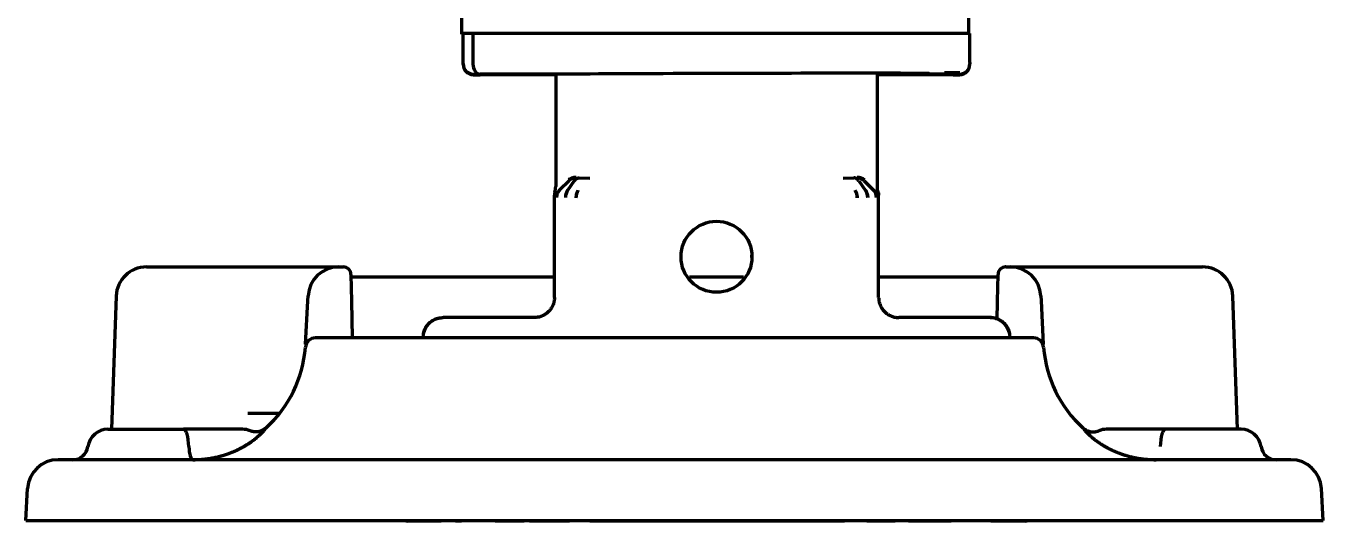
# Model space of a CAD drawing. Header units: inches. Extents: x -3022 to 7311, y 343 to 5680.
# Drawn here: x 6346 to 6474, y 2076.7 to 2125.5 of the extents above; entities that cross this region are included whole.
import ezdxf

# ---------------------------------------------------------------- set-up
doc = ezdxf.new("R2010")
doc.units = ezdxf.units.IN

msp = doc.modelspace()

# ---------------------------------------------------------------- linework, layer by layer
at = {"linetype": 'Continuous', "lineweight": 70}
for p, q in [((6438.97, 2255.29), (6438.97, 2124.79)), ((6388.97, 2201.85), (6388.97, 2124.79)), ((6388.97, 2124.79), (6388.97, 2124.74)), ((6390.77, 2124.79), (6388.97, 2124.79)), ((6388.97, 2124.74), (6389.12, 2124.74)), ((6389.12, 2121.8), (6389.12, 2124.79)), ((6390.08, 2124.79), (6390.08, 2121.79)), ((6390.08, 2124.79), (6390.08, 2121.79)), ((6437.17, 2124.79), (6390.77, 2124.79)), ((6438.97, 2124.79), (6437.17, 2124.79)), ((6439.12, 2124.79), (6438.97, 2124.79)), ((6439.12, 2121.94), (6439.12, 2124.79)), ((6389.12, 2121.75), (6389.12, 2121.8)), ((6439.12, 2121.94), (6439.12, 2121.8)), ((6390.56, 2120.79), (6390.79, 2120.79)), ((6390.56, 2120.74), (6390.79, 2120.74)), ((6399.27, 2120.79), (6390.79, 2120.79)), ((6399.27, 2120.79), (6390.79, 2120.79)), ((6398.25, 2120.74), (6390.79, 2120.74)), ((6398.25, 2120.74), (6390.79, 2120.74)), ((6398.25, 2120.79), (6398.25, 2109.71)), ((6430, 2109.71), (6430, 2120.88)), ((6437.46, 2120.79), (6430, 2120.79)), ((6437.46, 2120.79), (6430, 2120.79)), ((6437.46, 2120.74), (6430, 2120.74)), ((6437.46, 2120.74), (6430, 2120.74)), ((6437.46, 2120.79), (6437.69, 2120.79)), ((6437.46, 2120.74), (6437.69, 2120.74)), ((6399.57, 2110.29), (6398.63, 2109.35)), ((6400.08, 2110.27), (6399.42, 2109.33)), ((6400.58, 2110.57), (6401.62, 2110.55)), ((6426.63, 2110.55), (6427.67, 2110.57)), ((6428.16, 2110.27), (6428.83, 2109.33)), ((6428.68, 2110.29), (6429.62, 2109.35)), ((6398.12, 2098.79), (6398.12, 2108.85)), ((6399.42, 2109.33), (6399.42, 2109.33)), ((6428.83, 2109.33), (6428.83, 2109.33)), ((6430.12, 2098.79), (6430.12, 2108.85)), ((6357.87, 2101.79), (6363.37, 2101.79)), ((6363.37, 2101.79), (6370.82, 2101.79)), ((6370.82, 2101.79), (6376.82, 2101.79)), ((6376.82, 2101.79), (6377.27, 2101.79)), ((6377.27, 2101.79), (6377.3, 2101.79)), ((6410.62, 2102.74), (6410.63, 2102.84)), ((6442.68, 2101.79), (6442.65, 2101.79)), ((6442.68, 2101.79), (6443.13, 2101.79)), ((6443.13, 2101.79), (6449.12, 2101.79)), ((6449.12, 2101.79), (6456.58, 2101.79)), ((6456.58, 2101.79), (6462.08, 2101.79)), ((6378.05, 2101.05), (6378.1, 2098.42)), ((6398.12, 2100.79), (6378.06, 2100.79)), ((6416.79, 2100.79), (6411.45, 2100.79)), ((6441.89, 2100.79), (6430.12, 2100.79)), ((6441.85, 2098.42), (6441.9, 2101.05)), ((6354.87, 2098.9), (6354.42, 2085.79)), ((6373.57, 2094.16), (6373.8, 2098.45)), ((6373.8, 2098.45), (6373.83, 2098.95)), ((6378.1, 2098.42), (6378.16, 2094.79)), ((6441.82, 2096.55), (6441.85, 2098.42)), ((6446.12, 2098.95), (6446.15, 2098.45)), ((6446.15, 2098.45), (6446.37, 2094.16)), ((6465.53, 2085.79), (6465.08, 2098.9)), ((6396.12, 2096.79), (6387.14, 2096.79)), ((6441.11, 2096.79), (6432.12, 2096.79)), ((6445.4, 2094.79), (6374.55, 2094.79)), ((6369.97, 2087.34), (6367.87, 2087.34)), ((6371, 2087.34), (6369.97, 2087.34)), ((6354.07, 2085.79), (6361.53, 2085.79)), ((6465.88, 2085.79), (6458.42, 2085.79)), ((6470.81, 2082.79), (6349.14, 2082.79)), ((6345.97, 2076.79), (6346.14, 2079.95)), ((6473.97, 2076.79), (6473.81, 2079.95)), ((6345.97, 2076.79), (6473.97, 2076.79)), ((6386.96, 2076.74), (6383.62, 2076.74)), ((6388.95, 2076.74), (6388.35, 2076.74)), ((6395.13, 2076.74), (6392.29, 2076.74)), ((6399.6, 2076.74), (6395.67, 2076.74)), ((6426.74, 2076.74), (6401.61, 2076.74)), ((6431.74, 2076.74), (6428.96, 2076.74)), ((6437.29, 2076.74), (6433.05, 2076.74)), ((6444.62, 2076.74), (6441.18, 2076.74))]:
    msp.add_line(p, q, dxfattribs=at)
msp.add_circle((6414.12, 2102.79), 3.5, dxfattribs=at)
for centre, radius, start, end in [((6357.87, 2098.79), 3, 90, 178), ((6376.82, 2098.79), 3, 90, 177), ((6377.3, 2101.04), 0.75, 1, 90), ((6414.12, 2102.74), 3.5, 359.5444, 3.5719), ((6442.65, 2101.04), 0.75, 90, 179), ((6443.13, 2098.79), 3, 3, 90), ((6462.08, 2098.79), 3, 2, 90), ((6374.55, 2093.79), 1, 90, 175.5883), ((6445.4, 2093.79), 1, 4.4117, 90), ((6361.59, 2094.79), 12, 312.3399, 355.5883), ((6458.36, 2094.79), 12, 184.4117, 227.6601), ((6354.07, 2083.79), 2, 90, 171.7868), ((6465.88, 2083.79), 2, 8.2132, 90), ((6350.6, 2084.29), 1.5, 270, 351.7868), ((6469.34, 2084.29), 1.5, 188.2132, 270), ((6349.14, 2079.79), 3, 90, 177), ((6470.81, 2079.79), 3, 3, 90), ((6383.62, 2077.24), 0.5, 244.1573, 270), ((6444.62, 2077.24), 0.5, 270, 295.8427)]:
    msp.add_arc(centre, radius, start, end, dxfattribs=at)
for centre, major_axis, ratio, start_param, end_param in [((6390.12, 2121.8), (-1, 0), 0.999995, 0, 1.567711), ((6390.12, 2121.75), (-1, 0), 0.999995, 0, 1.567711), ((6390.79, 2121.79), (0, 1), 0.707107, 1.570796, 3.141593), ((6390.79, 2121.79), (0, 1), 0.707107, 1.570796, 3.141593), ((6438.12, 2121.8), (-1, 0), 0.999995, 1.573882, 3.141593), ((6438.12, 2121.75), (-1, 0), 0.999995, 1.573882, 3.141593), ((6391.62, 2120.79), (-1.5, 0), 0.003085, 0.00001, 0.785408), ((6391.62, 2120.74), (-1.5, 0), 0.003085, 0.00001, 0.785408), ((6390.79, 2121.74), (0, 1), 0.707107, 2.819678, 3.141593), ((6390.79, 2121.74), (0, 1), 0.707107, 2.819678, 3.141593), ((6414.12, 2120.79), (21, 0.06), 0.003085, 5.569494, 8.63937), ((6414.12, 2120.74), (21, 0.06), 0.003085, 5.569494, 6.491284), ((6436.63, 2120.93), (1.5, 0), 0.003085, 6.283176, 7.853972), ((6436.63, 2120.79), (1.5, 0), 0.003085, 5.497778, 6.283176), ((6436.63, 2120.74), (1.5, 0), 0.003085, 5.497778, 6.283176), ((6400.27, 2109.58), (-0.707, -0.707), 0.999695, 3.927142, 4.71239), ((6399.92, 2108.63), (-0.017, -1), 0.707053, 3.945502, 4.724738), ((6400.95, 2108.61), (-0.01, -1), 0.707088, 3.940402, 4.719667), ((6427.3, 2108.61), (0.01, -1), 0.707088, 1.563519, 2.342782), ((6428.33, 2108.63), (0.017, -1), 0.707053, 1.558447, 2.337683), ((6428.91, 2108.64), (0.508, -0.861), 0.999795, 1.037568, 1.82282), ((6387.14, 2094.79), (1.41, 1.41), 0.999695, 0.78555, 2.356042), ((6441.11, 2094.79), (-1.41, 1.41), 0.999695, 3.927143, 5.497635), ((6361.53, 2083.79), (0, -2), 0.263465, 1.714146, 3.141593), ((6367.34, 2083.79), (0, -2), 1, 2.752772, 3.14159), ((6452.61, 2083.79), (0, 2), 1, 0, 0.388814), ((6458.42, 2083.79), (0, -2), 0.263455, 3.141593, 4.569043), ((6362.44, 2084.29), (0, 1.5), 0.263454, 1.714146, 3.141591)]:
    msp.add_ellipse(centre, major_axis=major_axis, ratio=ratio, start_param=start_param, end_param=end_param, dxfattribs=at)
for points, knots in [([(6398.17, 2109.14), (6398.19, 2109.23), (6398.21, 2109.32), (6398.24, 2109.47), (6398.24, 2109.54), (6398.25, 2109.63), (6398.25, 2109.66), (6398.25, 2109.68), (6398.25, 2109.69), (6398.25, 2109.7), (6398.25, 2109.7), (6398.25, 2109.71)], [0, 0, 0, 0, 0.5, 0.5, 0.75, 0.875, 0.9375, 0.9375, 0.96875, 0.96875, 1, 1, 1, 1]), ([(6400.26, 2110.6), (6400.18, 2110.6), (6400.11, 2110.6), (6399.96, 2110.58), (6399.9, 2110.56), (6399.8, 2110.53), (6399.77, 2110.52), (6399.71, 2110.5), (6399.68, 2110.48), (6399.63, 2110.45), (6399.6, 2110.44), (6399.55, 2110.4), (6399.52, 2110.38), (6399.49, 2110.36)], [0, 0, 0, 0, 0.25, 0.25, 0.5, 0.5, 0.625, 0.625, 0.75, 0.75, 0.875, 0.875, 1, 1, 1, 1]), ([(6400.08, 2110.27), (6400.12, 2110.32), (6400.15, 2110.36), (6400.2, 2110.41), (6400.21, 2110.42), (6400.23, 2110.43), (6400.24, 2110.44), (6400.27, 2110.46), (6400.29, 2110.48), (6400.36, 2110.52), (6400.4, 2110.53), (6400.46, 2110.55), (6400.47, 2110.56), (6400.49, 2110.56), (6400.49, 2110.56), (6400.49, 2110.56), (6400.5, 2110.56), (6400.51, 2110.56), (6400.54, 2110.57), (6400.56, 2110.57), (6400.58, 2110.57)], [0, 0, 0, 0, 0.25, 0.25, 0.3125, 0.3125, 0.375, 0.375, 0.5, 0.5, 0.75, 0.75, 0.8125, 0.828125, 0.828125, 0.84375, 0.84375, 0.875, 0.875, 1, 1, 1, 1]), ([(6428.16, 2110.27), (6428.13, 2110.32), (6428.09, 2110.36), (6428.04, 2110.41), (6428.02, 2110.43), (6427.99, 2110.46), (6427.98, 2110.46), (6427.96, 2110.48), (6427.94, 2110.48), (6427.89, 2110.52), (6427.85, 2110.53), (6427.79, 2110.55), (6427.78, 2110.56), (6427.76, 2110.56), (6427.76, 2110.56), (6427.75, 2110.56), (6427.75, 2110.56), (6427.74, 2110.56), (6427.71, 2110.57), (6427.69, 2110.57), (6427.67, 2110.57)], [0, 0, 0, 0, 0.25, 0.25, 0.375, 0.375, 0.4375, 0.4375, 0.5, 0.5, 0.75, 0.75, 0.8125, 0.828125, 0.828125, 0.84375, 0.84375, 0.875, 0.875, 1, 1, 1, 1]), ([(6428.68, 2110.29), (6428.63, 2110.34), (6428.53, 2110.42), (6428.42, 2110.48), (6428.3, 2110.53), (6428.23, 2110.55), (6428.15, 2110.57), (6428.13, 2110.57), (6428.1, 2110.57), (6428.09, 2110.58), (6428.08, 2110.58), (6428.04, 2110.58), (6428.01, 2110.58), (6427.97, 2110.58)], [0, 0, 0, 0, 0.25, 0.5, 0.5, 0.75, 0.75, 0.8125, 0.84375, 0.84375, 0.875, 0.875, 1, 1, 1, 1]), ([(6428.75, 2110.36), (6428.7, 2110.4), (6428.65, 2110.44), (6428.54, 2110.5), (6428.48, 2110.52), (6428.35, 2110.56), (6428.28, 2110.58), (6428.14, 2110.6), (6428.07, 2110.6), (6427.99, 2110.6)], [0, 0, 0, 0, 0.25, 0.25, 0.5, 0.5, 0.75, 0.75, 1, 1, 1, 1]), ([(6430.08, 2109.14), (6430.05, 2109.23), (6430.03, 2109.32), (6430.01, 2109.47), (6430.01, 2109.54), (6430, 2109.63), (6430, 2109.66), (6430, 2109.68), (6430, 2109.69), (6430, 2109.7), (6430, 2109.7), (6430, 2109.71)], [0, 0, 0, 0, 0.5, 0.5, 0.75, 0.875, 0.9375, 0.9375, 0.96875, 0.96875, 1, 1, 1, 1]), ([(6398.17, 2109.14), (6398.17, 2109.14), (6398.17, 2109.14), (6398.16, 2109.11), (6398.15, 2109.07), (6398.13, 2109), (6398.13, 2108.92), (6398.12, 2108.88), (6398.12, 2108.85)], [0, 0, 0, 0, 0.000031, 0.000031, 0.250024, 0.500016, 0.750008, 1, 1, 1, 1]), ([(6398.63, 2109.35), (6398.58, 2109.3), (6398.54, 2109.25), (6398.47, 2109.14), (6398.43, 2109.08), (6398.38, 2108.96), (6398.37, 2108.9), (6398.34, 2108.77), (6398.33, 2108.71), (6398.33, 2108.64)], [0, 0, 0, 0, 0.25, 0.25, 0.5, 0.5, 0.75, 0.75, 1, 1, 1, 1]), ([(6400.45, 2109.31), (6400.45, 2109.31), (6400.45, 2109.31), (6400.44, 2109.29), (6400.4, 2109.24), (6400.36, 2109.16), (6400.33, 2109.08), (6400.3, 2108.99), (6400.27, 2108.9), (6400.26, 2108.8), (6400.25, 2108.71), (6400.24, 2108.64), (6400.24, 2108.61)], [0, 0, 0, 0, 0.00004, 0.00004, 0.125035, 0.25003, 0.375025, 0.50002, 0.625015, 0.75001, 0.875005, 1, 1, 1, 1]), ([(6427.8, 2109.31), (6427.8, 2109.31), (6427.8, 2109.31), (6427.81, 2109.29), (6427.84, 2109.24), (6427.88, 2109.16), (6427.92, 2109.08), (6427.95, 2108.99), (6427.97, 2108.9), (6427.99, 2108.8), (6428, 2108.71), (6428, 2108.64), (6428, 2108.61)], [0, 0, 0, 0, 0.000028, 0.000028, 0.125025, 0.250021, 0.375018, 0.500014, 0.625011, 0.750007, 0.875004, 1, 1, 1, 1]), ([(6429.62, 2109.35), (6429.67, 2109.3), (6429.71, 2109.25), (6429.76, 2109.17), (6429.78, 2109.14), (6429.81, 2109.08), (6429.83, 2109.05), (6429.86, 2108.96), (6429.88, 2108.9), (6429.9, 2108.81), (6429.91, 2108.77), (6429.91, 2108.73), (6429.91, 2108.72), (6429.91, 2108.71), (6429.91, 2108.7), (6429.91, 2108.67), (6429.91, 2108.66), (6429.91, 2108.64)], [0, 0, 0, 0, 0.25, 0.25, 0.375, 0.375, 0.5, 0.5, 0.75, 0.75, 0.875, 0.875, 0.90625, 0.90625, 0.9375, 0.9375, 1, 1, 1, 1]), ([(6430.08, 2109.14), (6430.08, 2109.14), (6430.08, 2109.14), (6430.09, 2109.11), (6430.1, 2109.07), (6430.11, 2109), (6430.12, 2108.92), (6430.12, 2108.88), (6430.12, 2108.85)], [0, 0, 0, 0, 0.000031, 0.000031, 0.250024, 0.500016, 0.750008, 1, 1, 1, 1]), ([(6385.19, 2095.22), (6385.2, 2095.27), (6385.21, 2095.32), (6385.23, 2095.4), (6385.24, 2095.43), (6385.27, 2095.5), (6385.28, 2095.53), (6385.34, 2095.68), (6385.4, 2095.79), (6385.51, 2095.96), (6385.55, 2096.01), (6385.61, 2096.08), (6385.63, 2096.11), (6385.68, 2096.16), (6385.7, 2096.18), (6385.82, 2096.3), (6385.92, 2096.38), (6386.05, 2096.47), (6386.08, 2096.49), (6386.12, 2096.51), (6386.14, 2096.52), (6386.17, 2096.54), (6386.24, 2096.58), (6386.31, 2096.61), (6386.49, 2096.69), (6386.62, 2096.73), (6386.78, 2096.76), (6386.81, 2096.77), (6386.88, 2096.77), (6386.91, 2096.78), (6387.01, 2096.79), (6387.07, 2096.79), (6387.14, 2096.79)], [0, 0, 0, 0, 0.056381, 0.056381, 0.092674, 0.092674, 0.128967, 0.128967, 0.274139, 0.274139, 0.346725, 0.346725, 0.383018, 0.383018, 0.419312, 0.419312, 0.564484, 0.564484, 0.600777, 0.600777, 0.618923, 0.618923, 0.63707, 0.709656, 0.709656, 0.854828, 0.854828, 0.891121, 0.891121, 0.927414, 0.927414, 1, 1, 1, 1]), ([(6443.05, 2095.28), (6443.04, 2095.31), (6443.03, 2095.34), (6443.01, 2095.4), (6443, 2095.43), (6442.98, 2095.5), (6442.97, 2095.53), (6442.91, 2095.68), (6442.85, 2095.79), (6442.74, 2095.96), (6442.7, 2096.01), (6442.64, 2096.08), (6442.61, 2096.11), (6442.57, 2096.16), (6442.55, 2096.18), (6442.43, 2096.3), (6442.33, 2096.38), (6442.2, 2096.47), (6442.17, 2096.49), (6442.13, 2096.51), (6442.11, 2096.52), (6442.08, 2096.54), (6442.01, 2096.58), (6441.94, 2096.61), (6441.76, 2096.69), (6441.63, 2096.73), (6441.47, 2096.76), (6441.44, 2096.77), (6441.37, 2096.77), (6441.34, 2096.78), (6441.24, 2096.79), (6441.18, 2096.79), (6441.11, 2096.79)], [0, 0, 0, 0, 0.035877, 0.035877, 0.072958, 0.072958, 0.11004, 0.11004, 0.258367, 0.258367, 0.33253, 0.33253, 0.369612, 0.369612, 0.406693, 0.406693, 0.55502, 0.55502, 0.592102, 0.592102, 0.610642, 0.610642, 0.629183, 0.703347, 0.703347, 0.851673, 0.851673, 0.888755, 0.888755, 0.925837, 0.925837, 1, 1, 1, 1]), ([(6365.75, 2085.79), (6365.42, 2085.79), (6365.09, 2085.79), (6364.59, 2085.79), (6364.43, 2085.79), (6364.09, 2085.79), (6363.92, 2085.79), (6363.57, 2085.79), (6363.39, 2085.79), (6363.13, 2085.79), (6363.04, 2085.79), (6362.86, 2085.79), (6362.76, 2085.79), (6362.49, 2085.79), (6362.3, 2085.79), (6361.92, 2085.79), (6361.73, 2085.79), (6361.53, 2085.79)], [0, 0, 0, 0, 0.25, 0.25, 0.375, 0.375, 0.5, 0.5, 0.625, 0.625, 0.6875, 0.6875, 0.75, 0.75, 0.875, 0.875, 1, 1, 1, 1]), ([(6367.34, 2085.79), (6367.34, 2085.79), (6367.33, 2085.79), (6367.29, 2085.79), (6367.27, 2085.79), (6367.21, 2085.79), (6367.16, 2085.79), (6367.09, 2085.79), (6367.06, 2085.79), (6367.02, 2085.79), (6367.01, 2085.79), (6366.97, 2085.79), (6366.96, 2085.79), (6366.88, 2085.79), (6366.8, 2085.79), (6366.64, 2085.79), (6366.55, 2085.79), (6366.42, 2085.79), (6366.4, 2085.79), (6366.34, 2085.79), (6366.32, 2085.79), (6366.24, 2085.79), (6366.18, 2085.79), (6366.01, 2085.79), (6365.88, 2085.79), (6365.75, 2085.79)], [0, 0, 0, 0, 0.120168, 0.120168, 0.245859, 0.245859, 0.371549, 0.371549, 0.434394, 0.434394, 0.465816, 0.465816, 0.497239, 0.497239, 0.622929, 0.622929, 0.74862, 0.74862, 0.780042, 0.780042, 0.811465, 0.811465, 0.87431, 0.87431, 1, 1, 1, 1]), ([(6368.19, 2084.54), (6368.19, 2084.54), (6368.21, 2084.55), (6368.23, 2084.57), (6368.25, 2084.58), (6368.27, 2084.6), (6368.29, 2084.61), (6368.32, 2084.63), (6368.34, 2084.64), (6368.36, 2084.66), (6368.38, 2084.67), (6368.4, 2084.69), (6368.42, 2084.7), (6368.44, 2084.72), (6368.46, 2084.73), (6368.48, 2084.75), (6368.5, 2084.76), (6368.52, 2084.78), (6368.54, 2084.79), (6368.56, 2084.81), (6368.58, 2084.82), (6368.6, 2084.84), (6368.62, 2084.85), (6368.63, 2084.87), (6368.65, 2084.88), (6368.67, 2084.9), (6368.69, 2084.92), (6368.71, 2084.93), (6368.73, 2084.95), (6368.74, 2084.96), (6368.76, 2084.97), (6368.78, 2084.99), (6368.8, 2085), (6368.81, 2085.02), (6368.83, 2085.03), (6368.85, 2085.05), (6368.91, 2085.1), (6369.01, 2085.19), (6369.13, 2085.31), (6369.23, 2085.41), (6369.33, 2085.51), (6369.42, 2085.6), (6369.49, 2085.69), (6369.55, 2085.76), (6369.58, 2085.8), (6369.6, 2085.82), (6369.61, 2085.84), (6369.62, 2085.85), (6369.63, 2085.86), (6369.64, 2085.87), (6369.64, 2085.88), (6369.65, 2085.89), (6369.65, 2085.9), (6369.66, 2085.9), (6369.66, 2085.91), (6369.67, 2085.91), (6369.67, 2085.92), (6369.67, 2085.92), (6369.67, 2085.92), (6369.67, 2085.92), (6369.67, 2085.92), (6369.67, 2085.92)], [0, 0, 0, 0, 0.005981, 0.011979, 0.017993, 0.024024, 0.030072, 0.036136, 0.042216, 0.048312, 0.054424, 0.060552, 0.066696, 0.072855, 0.07903, 0.085221, 0.091427, 0.097648, 0.103885, 0.110137, 0.116404, 0.122686, 0.128984, 0.135296, 0.141623, 0.147964, 0.154321, 0.160692, 0.167078, 0.173478, 0.179893, 0.186322, 0.192766, 0.199223, 0.205695, 0.212182, 0.218682, 0.277307, 0.334296, 0.389687, 0.443531, 0.513013, 0.578894, 0.641314, 0.700366, 0.720227, 0.739948, 0.759533, 0.778983, 0.798302, 0.817491, 0.83655, 0.855481, 0.874285, 0.892964, 0.911522, 0.92996, 0.94828, 0.966483, 0.984571, 1, 1, 1, 1]), ([(6450.27, 2085.92), (6450.33, 2085.87), (6450.39, 2085.83), (6450.51, 2085.74), (6450.58, 2085.71), (6450.71, 2085.64), (6450.78, 2085.62), (6450.92, 2085.57), (6450.99, 2085.56), (6451.13, 2085.54), (6451.21, 2085.53), (6451.35, 2085.53), (6451.41, 2085.53), (6451.55, 2085.55), (6451.61, 2085.57), (6451.74, 2085.6), (6451.8, 2085.62), (6451.85, 2085.64)], [0, 0, 0, 0, 0.125, 0.125, 0.25, 0.25, 0.375, 0.375, 0.5, 0.5, 0.625, 0.625, 0.75, 0.75, 0.875, 0.875, 1, 1, 1, 1]), ([(6450.27, 2085.92), (6450.28, 2085.92), (6450.28, 2085.92), (6450.28, 2085.92), (6450.28, 2085.92), (6450.28, 2085.92), (6450.28, 2085.92), (6450.28, 2085.91), (6450.28, 2085.91), (6450.28, 2085.91), (6450.29, 2085.91), (6450.29, 2085.91), (6450.29, 2085.9), (6450.29, 2085.9), (6450.29, 2085.9), (6450.3, 2085.89), (6450.31, 2085.88), (6450.32, 2085.86), (6450.34, 2085.83), (6450.37, 2085.8), (6450.4, 2085.76), (6450.46, 2085.69), (6450.53, 2085.6), (6450.62, 2085.51), (6450.71, 2085.41), (6450.82, 2085.31), (6450.94, 2085.19), (6451.04, 2085.1), (6451.12, 2085.03), (6451.15, 2085), (6451.19, 2084.97), (6451.23, 2084.94), (6451.26, 2084.91), (6451.3, 2084.88), (6451.34, 2084.85), (6451.38, 2084.82), (6451.42, 2084.79), (6451.46, 2084.75), (6451.5, 2084.72), (6451.54, 2084.69), (6451.59, 2084.66), (6451.63, 2084.63), (6451.67, 2084.6), (6451.72, 2084.57), (6451.75, 2084.55), (6451.76, 2084.54)], [0, 0, 0, 0, 0.029105, 0.038847, 0.048609, 0.058391, 0.068194, 0.078018, 0.087864, 0.09773, 0.107619, 0.117529, 0.127462, 0.137417, 0.147396, 0.157398, 0.192275, 0.227923, 0.264352, 0.301579, 0.36045, 0.422688, 0.488383, 0.557676, 0.611378, 0.666619, 0.723453, 0.781915, 0.795247, 0.808519, 0.821731, 0.834881, 0.84797, 0.860996, 0.87396, 0.886861, 0.899697, 0.912469, 0.925176, 0.937816, 0.95039, 0.962897, 0.975334, 0.987703, 1, 1, 1, 1]), ([(6454.2, 2085.79), (6454.16, 2085.79), (6454.13, 2085.79), (6454.07, 2085.79), (6453.97, 2085.79), (6453.89, 2085.79), (6453.71, 2085.79), (6453.61, 2085.79), (6453.46, 2085.79), (6453.41, 2085.79), (6453.34, 2085.79), (6453.32, 2085.79), (6453.27, 2085.79), (6453.17, 2085.79), (6453.07, 2085.79), (6452.97, 2085.79), (6452.94, 2085.79), (6452.9, 2085.79), (6452.89, 2085.79), (6452.86, 2085.79), (6452.85, 2085.79), (6452.78, 2085.79), (6452.74, 2085.79), (6452.68, 2085.79), (6452.65, 2085.79), (6452.62, 2085.79), (6452.61, 2085.79), (6452.61, 2085.79)], [0, 0, 0, 0, 0.031409, 0.031409, 0.062818, 0.125636, 0.125636, 0.251273, 0.251273, 0.314091, 0.314091, 0.3455, 0.3455, 0.376909, 0.502546, 0.502546, 0.565364, 0.565364, 0.596773, 0.596773, 0.628182, 0.628182, 0.753819, 0.753819, 0.879455, 0.879455, 1, 1, 1, 1]), ([(6458.42, 2085.79), (6458.22, 2085.79), (6458.03, 2085.79), (6457.74, 2085.79), (6457.65, 2085.79), (6457.46, 2085.79), (6457.37, 2085.79), (6456.91, 2085.79), (6456.55, 2085.79), (6456.12, 2085.79), (6456.03, 2085.79), (6455.86, 2085.79), (6455.78, 2085.79), (6455.52, 2085.79), (6455.35, 2085.79), (6454.86, 2085.79), (6454.53, 2085.79), (6454.2, 2085.79)], [0, 0, 0, 0, 0.125, 0.125, 0.1875, 0.1875, 0.25, 0.25, 0.5, 0.5, 0.5625, 0.5625, 0.625, 0.625, 0.75, 0.75, 1, 1, 1, 1]), ([(6362.44, 2082.79), (6362.46, 2082.79), (6362.49, 2082.79), (6362.53, 2082.79), (6362.57, 2082.79), (6362.62, 2082.79), (6362.66, 2082.79), (6362.7, 2082.79), (6362.75, 2082.8), (6362.79, 2082.8), (6362.84, 2082.8), (6362.88, 2082.8), (6362.92, 2082.8), (6362.97, 2082.8), (6363.01, 2082.81), (6363.05, 2082.81), (6363.1, 2082.81), (6363.14, 2082.81), (6363.18, 2082.82), (6363.23, 2082.82), (6363.27, 2082.82), (6363.32, 2082.83), (6363.36, 2082.83), (6363.4, 2082.83), (6363.45, 2082.84), (6363.49, 2082.84), (6363.53, 2082.85), (6363.58, 2082.85), (6363.62, 2082.85), (6363.66, 2082.86), (6363.71, 2082.86), (6363.75, 2082.87), (6363.79, 2082.87), (6363.83, 2082.88), (6363.88, 2082.89), (6363.92, 2082.89), (6363.96, 2082.9), (6364.01, 2082.9), (6364.05, 2082.91), (6364.09, 2082.92), (6364.13, 2082.92), (6364.18, 2082.93), (6364.22, 2082.94), (6364.26, 2082.94), (6364.3, 2082.95), (6364.35, 2082.96), (6364.39, 2082.97), (6364.43, 2082.97), (6364.47, 2082.98), (6364.52, 2082.99), (6364.56, 2083), (6364.6, 2083.01), (6364.64, 2083.02), (6364.68, 2083.03), (6364.73, 2083.03), (6364.77, 2083.04), (6364.81, 2083.05), (6364.85, 2083.06), (6364.89, 2083.07), (6364.93, 2083.08), (6364.97, 2083.09), (6365.02, 2083.1), (6365.06, 2083.11), (6365.1, 2083.12), (6365.14, 2083.13), (6365.18, 2083.15), (6365.22, 2083.16), (6365.26, 2083.17), (6365.3, 2083.18), (6365.34, 2083.19), (6365.38, 2083.2), (6365.42, 2083.21), (6365.46, 2083.23), (6365.5, 2083.24), (6365.54, 2083.25), (6365.58, 2083.26), (6365.64, 2083.28), (6365.7, 2083.3), (6365.78, 2083.33), (6365.86, 2083.35), (6365.94, 2083.38), (6366.01, 2083.41), (6366.09, 2083.44), (6366.17, 2083.47), (6366.24, 2083.5), (6366.32, 2083.53), (6366.4, 2083.56), (6366.47, 2083.59), (6366.55, 2083.62), (6366.62, 2083.66), (6366.7, 2083.69), (6366.78, 2083.72), (6366.85, 2083.76), (6366.92, 2083.8), (6367, 2083.83), (6367.07, 2083.87), (6367.14, 2083.91), (6367.22, 2083.94), (6367.29, 2083.98), (6367.36, 2084.02), (6367.43, 2084.06), (6367.5, 2084.1), (6367.57, 2084.14), (6367.64, 2084.19), (6367.71, 2084.23), (6367.78, 2084.27), (6367.85, 2084.31), (6367.92, 2084.36), (6367.99, 2084.4), (6368.06, 2084.45), (6368.12, 2084.49), (6368.17, 2084.52), (6368.19, 2084.54)], [0, 0, 0, 0, 0.006366, 0.012739, 0.019119, 0.025506, 0.031899, 0.0383, 0.044708, 0.051122, 0.057542, 0.06397, 0.070404, 0.076844, 0.083291, 0.089744, 0.096204, 0.10267, 0.109142, 0.115621, 0.122106, 0.128598, 0.135096, 0.1416, 0.14811, 0.154627, 0.16115, 0.167679, 0.174215, 0.180756, 0.187304, 0.193857, 0.200417, 0.206983, 0.213555, 0.220133, 0.226717, 0.233307, 0.239902, 0.246504, 0.253112, 0.259725, 0.266344, 0.272969, 0.2796, 0.286236, 0.292878, 0.299525, 0.306178, 0.312837, 0.319501, 0.326171, 0.332846, 0.339527, 0.346213, 0.352904, 0.359602, 0.366304, 0.373012, 0.379725, 0.386443, 0.393167, 0.399896, 0.40663, 0.413369, 0.420114, 0.426863, 0.433618, 0.440378, 0.447143, 0.453913, 0.460688, 0.467469, 0.474254, 0.481044, 0.487839, 0.494639, 0.508034, 0.521492, 0.535014, 0.5486, 0.562249, 0.575962, 0.589737, 0.603575, 0.617475, 0.631436, 0.64546, 0.659546, 0.673693, 0.687901, 0.70217, 0.7165, 0.73089, 0.74534, 0.75985, 0.774421, 0.78905, 0.80374, 0.818488, 0.833295, 0.84816, 0.863085, 0.878067, 0.893108, 0.908207, 0.923363, 0.938576, 0.953847, 0.969175, 0.984559, 1, 1, 1, 1]), ([(6451.76, 2084.54), (6451.77, 2084.53), (6451.79, 2084.51), (6451.83, 2084.49), (6451.86, 2084.47), (6451.9, 2084.44), (6451.93, 2084.42), (6451.96, 2084.4), (6452, 2084.38), (6452.03, 2084.35), (6452.07, 2084.33), (6452.1, 2084.31), (6452.14, 2084.29), (6452.17, 2084.26), (6452.21, 2084.24), (6452.24, 2084.22), (6452.28, 2084.2), (6452.32, 2084.18), (6452.35, 2084.16), (6452.39, 2084.14), (6452.42, 2084.11), (6452.46, 2084.09), (6452.5, 2084.07), (6452.53, 2084.05), (6452.57, 2084.03), (6452.61, 2084.01), (6452.64, 2083.99), (6452.68, 2083.97), (6452.72, 2083.95), (6452.75, 2083.93), (6452.79, 2083.91), (6452.83, 2083.89), (6452.87, 2083.87), (6452.9, 2083.86), (6452.94, 2083.84), (6452.98, 2083.82), (6453.02, 2083.8), (6453.05, 2083.78), (6453.09, 2083.76), (6453.13, 2083.74), (6453.17, 2083.73), (6453.21, 2083.71), (6453.24, 2083.69), (6453.28, 2083.67), (6453.32, 2083.66), (6453.36, 2083.64), (6453.4, 2083.62), (6453.44, 2083.61), (6453.48, 2083.59), (6453.51, 2083.57), (6453.55, 2083.56), (6453.59, 2083.54), (6453.63, 2083.52), (6453.67, 2083.51), (6453.71, 2083.49), (6453.75, 2083.48), (6453.79, 2083.46), (6453.83, 2083.45), (6453.87, 2083.43), (6453.91, 2083.42), (6453.95, 2083.4), (6453.99, 2083.39), (6454.03, 2083.38), (6454.06, 2083.36), (6454.1, 2083.35), (6454.14, 2083.33), (6454.18, 2083.32), (6454.33, 2083.27), (6454.59, 2083.19), (6454.96, 2083.09), (6455.34, 2083.01), (6455.62, 2082.95), (6455.81, 2082.92), (6455.9, 2082.91), (6455.98, 2082.9), (6456.07, 2082.89), (6456.16, 2082.87), (6456.25, 2082.86), (6456.34, 2082.85), (6456.43, 2082.84), (6456.51, 2082.84), (6456.6, 2082.83), (6456.69, 2082.82), (6456.78, 2082.82), (6456.87, 2082.81), (6456.96, 2082.8), (6457.05, 2082.8), (6457.14, 2082.8), (6457.23, 2082.79), (6457.32, 2082.79), (6457.41, 2082.79), (6457.48, 2082.79), (6457.51, 2082.79)], [0, 0, 0, 0, 0.007905, 0.015796, 0.023671, 0.031531, 0.039376, 0.047206, 0.055021, 0.06282, 0.070604, 0.078373, 0.086127, 0.093865, 0.101588, 0.109296, 0.116988, 0.124665, 0.132326, 0.139972, 0.147602, 0.155217, 0.162816, 0.170399, 0.177967, 0.185518, 0.193055, 0.200575, 0.20808, 0.215569, 0.223043, 0.2305, 0.237942, 0.245367, 0.252777, 0.26017, 0.267548, 0.27491, 0.282255, 0.289584, 0.296897, 0.304194, 0.311475, 0.31874, 0.325988, 0.333221, 0.340437, 0.347636, 0.354819, 0.361986, 0.369136, 0.37627, 0.383387, 0.390488, 0.397572, 0.404639, 0.41169, 0.418724, 0.425741, 0.432742, 0.439726, 0.446693, 0.453644, 0.460577, 0.467494, 0.474394, 0.481276, 0.488142, 0.550495, 0.612099, 0.672931, 0.732973, 0.746426, 0.759869, 0.773302, 0.786725, 0.800139, 0.813542, 0.826934, 0.840316, 0.853687, 0.867047, 0.880396, 0.893734, 0.907061, 0.920376, 0.93368, 0.946971, 0.960249, 0.973514, 0.986764, 1, 1, 1, 1])]:
    msp.add_open_spline(points, degree=3, knots=knots, dxfattribs=at)
for points in [[(6399.42, 2109.33), (6399.4, 2109.31), (6399.37, 2109.26), (6399.33, 2109.18), (6399.29, 2109.1), (6399.26, 2109.01), (6399.24, 2108.92), (6399.22, 2108.82), (6399.21, 2108.72), (6399.21, 2108.66), (6399.21, 2108.63)], [(6428.83, 2109.33), (6428.85, 2109.31), (6428.88, 2109.26), (6428.92, 2109.18), (6428.95, 2109.1), (6428.98, 2109.01), (6429.01, 2108.92), (6429.03, 2108.82), (6429.04, 2108.72), (6429.04, 2108.66), (6429.04, 2108.63)], [(6398.12, 2098.79), (6398.12, 2098.74), (6398.12, 2098.63), (6398.1, 2098.46), (6398.07, 2098.3), (6398.02, 2098.14), (6397.96, 2097.99), (6397.89, 2097.84), (6397.8, 2097.7), (6397.7, 2097.56), (6397.6, 2097.44), (6397.48, 2097.32), (6397.35, 2097.21), (6397.22, 2097.12), (6397.08, 2097.03), (6396.93, 2096.96), (6396.77, 2096.9), (6396.62, 2096.85), (6396.45, 2096.82), (6396.29, 2096.8), (6396.18, 2096.79), (6396.12, 2096.79)], [(6430.12, 2098.79), (6430.12, 2098.74), (6430.13, 2098.63), (6430.15, 2098.46), (6430.18, 2098.3), (6430.23, 2098.14), (6430.29, 2097.99), (6430.36, 2097.84), (6430.45, 2097.7), (6430.54, 2097.56), (6430.65, 2097.44), (6430.77, 2097.32), (6430.89, 2097.21), (6431.03, 2097.12), (6431.17, 2097.03), (6431.32, 2096.96), (6431.47, 2096.9), (6431.63, 2096.85), (6431.79, 2096.82), (6431.96, 2096.8), (6432.07, 2096.79), (6432.12, 2096.79)]]:
    msp.add_open_spline(points, degree=3, dxfattribs=at)
msp.add_rational_spline([(6369.67, 2085.92), (6369.22, 2085.51), (6368.63, 2085.42), (6368.09, 2085.64)], [1.01799767584, 0.964926598344, 1.02922647856, 1.21089731649], degree=3, dxfattribs=at)

doc.saveas('drawing.dxf')
